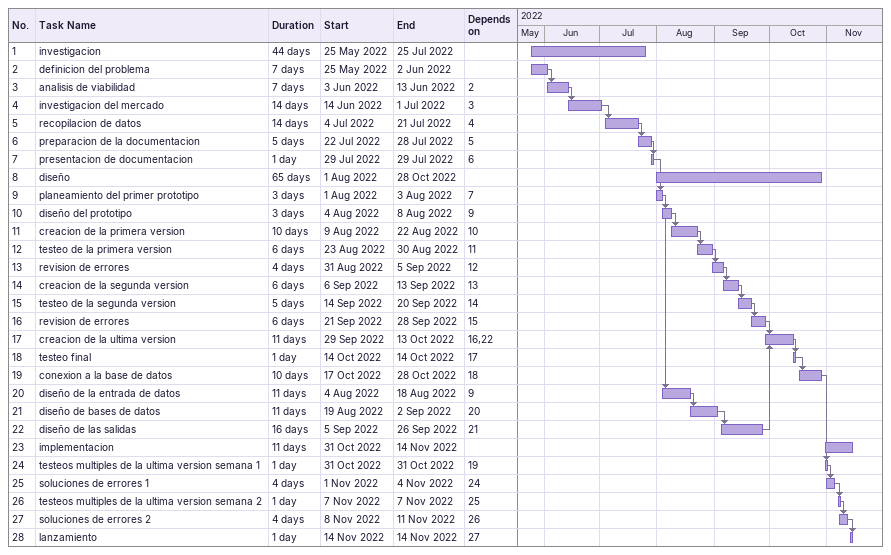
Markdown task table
| ID | Task | Duration | Start | Finish | Predecessors |
|---|---|---|---|---|---|
| 1 | investigacion | 44d | 2022-05-25 | 2022-07-25 |  |
| 2 | definicion del problema | 7d | 2022-05-25 | 2022-06-02 |  |
| 3 | analisis de viabilidad | 7d | 2022-06-03 | 2022-06-13 | 2 |
| 4 | investigacion del mercado | 14d | 2022-06-14 | 2022-07-01 | 3 |
| 5 | recopilacion de datos | 14d | 2022-07-04 | 2022-07-21 | 4 |
| 6 | preparacion de la documentacion | 5d | 2022-07-22 | 2022-07-28 | 5 |
| 7 | presentacion de documentacion | 1d | 2022-07-29 | 2022-07-29 | 6 |
| 8 | diseño | 65d | 2022-08-01 | 2022-10-28 |  |
| 9 | planeamiento del primer prototipo | 3d | 2022-08-01 | 2022-08-03 | 7 |
| 10 | diseño del prototipo | 3d | 2022-08-04 | 2022-08-08 | 9 |
| 11 | creacion de la primera version | 10d | 2022-08-09 | 2022-08-22 | 10 |
| 12 | testeo de la primera version | 6d | 2022-08-23 | 2022-08-30 | 11 |
| 13 | revision de errores | 4d | 2022-08-31 | 2022-09-05 | 12 |
| 14 | creacion de la segunda version | 6d | 2022-09-06 | 2022-09-13 | 13 |
| 15 | testeo de la segunda version | 5d | 2022-09-14 | 2022-09-20 | 14 |
| 16 | revision de errores | 6d | 2022-09-21 | 2022-09-28 | 15 |
| 17 | creacion de la ultima version | 11d | 2022-09-29 | 2022-10-13 | 16, 22 |
| 18 | testeo final | 1d | 2022-10-14 | 2022-10-14 | 17 |
| 19 | conexion a la base de datos | 10d | 2022-10-17 | 2022-10-28 | 18 |
| 20 | diseño de la entrada de datos | 11d | 2022-08-04 | 2022-08-18 | 9 |
| 21 | diseño de bases de datos | 11d | 2022-08-19 | 2022-09-02 | 20 |
| 22 | diseño de las salidas | 16d | 2022-09-05 | 2022-09-26 | 21 |
| 23 | implementacion | 11d | 2022-10-31 | 2022-11-14 |  |
| 24 | testeos multiples de la ultima version semana 1 | 1d | 2022-10-31 | 2022-10-31 | 19 |
| 25 | soluciones de errores 1 | 4d | 2022-11-01 | 2022-11-04 | 24 |
| 26 | testeos multiples de la ultima version semana 2 | 1d | 2022-11-07 | 2022-11-07 | 25 |
| 27 | soluciones de errores 2 | 4d | 2022-11-08 | 2022-11-11 | 26 |
| 28 | lanzamiento | 1d | 2022-11-14 | 2022-11-14 | 27 |
